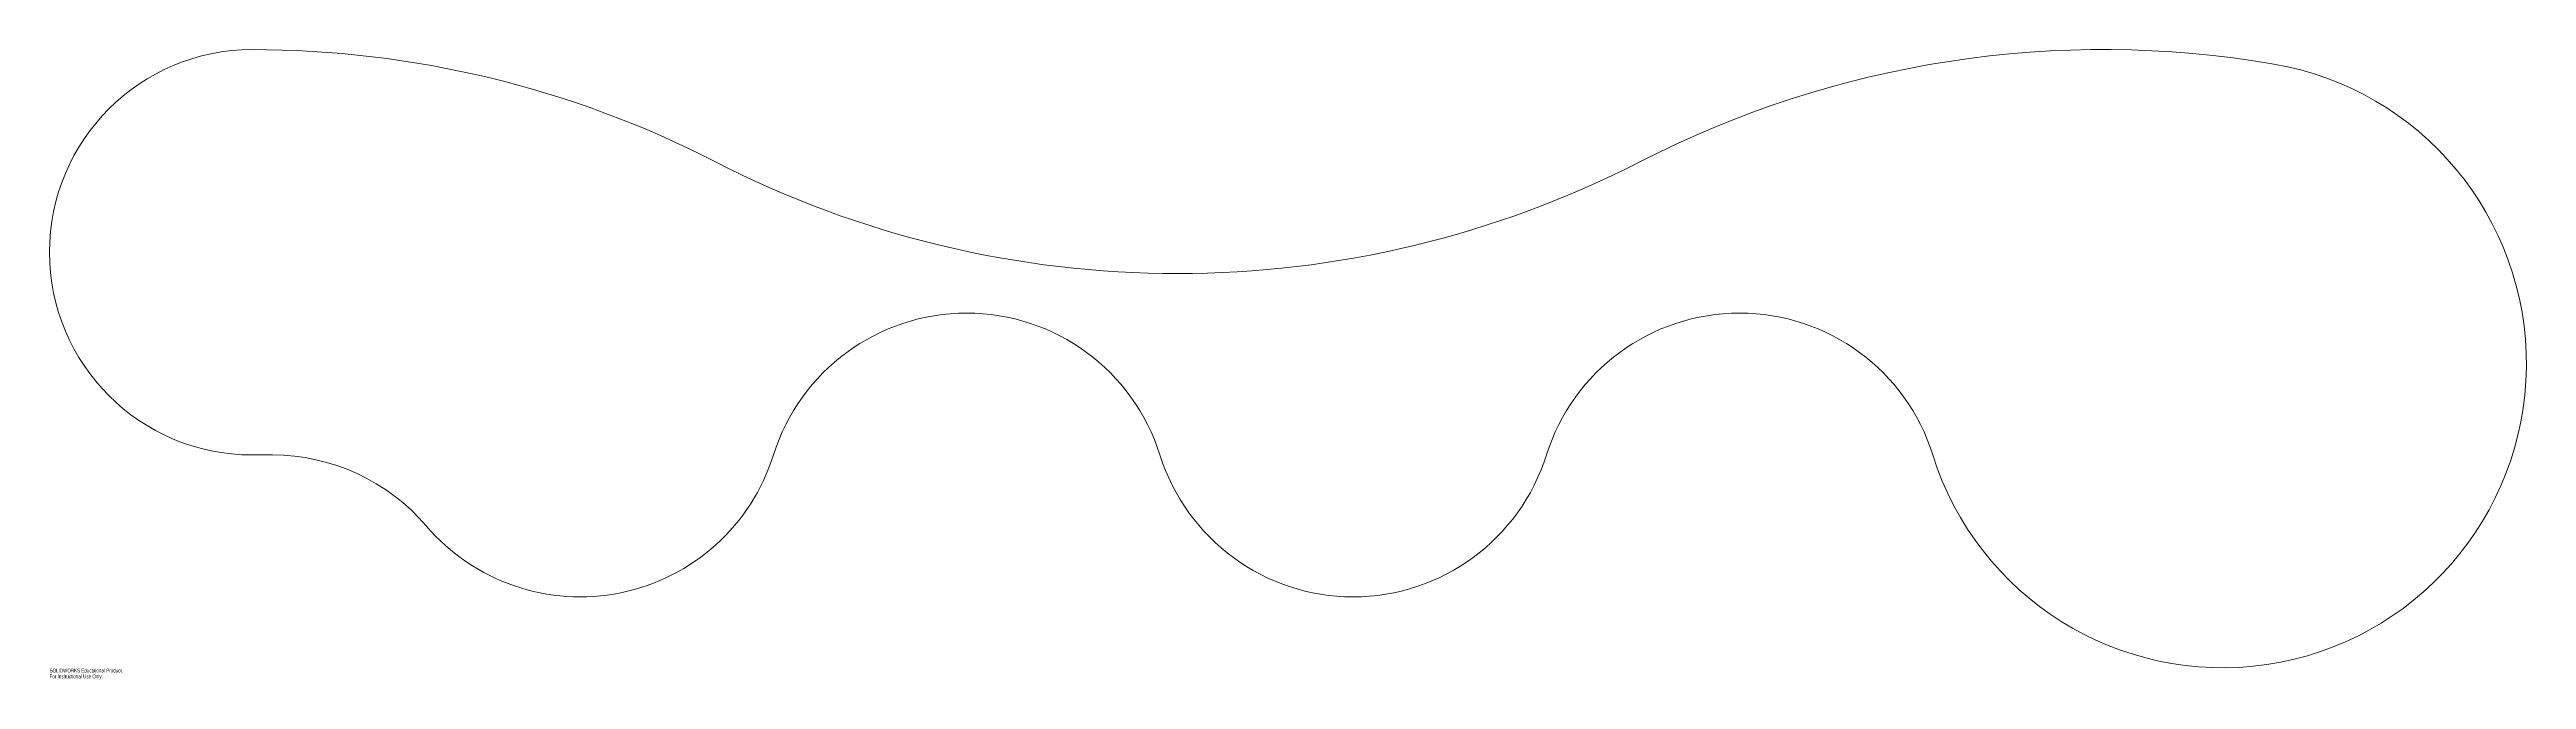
# Model space of a CAD drawing. Header units: inches. Extents: x -10 to 112, y -11 to 20.
import ezdxf

# ---------------------------------------------------------------- set-up
doc = ezdxf.new("R2010")
doc.units = ezdxf.units.IN
doc.header["$MEASUREMENT"] = 0
doc.styles.add('SLDTEXTSTYLE0', font='TXT', dxfattribs={"width": 0.7})

msp = doc.modelspace()

# ---------------------------------------------------------------- linework, layer by layer
at = {"color": 142, "linetype": 'Continuous', "lineweight": 0, "true_color": 0x0080c0}
msp.add_line((0, 0), (1, 0), dxfattribs=at)
for centre, radius, start, end in [((0, 10), 10, 90, 270), ((0, -30), 50, 62.81, 90), ((91.39, -30), 50, 80.3037, 117.19), ((97.28, 4.5), 15, 197.4576, 80.3037), ((45.69, 58.95), 50, 242.81, 297.19), ((35.28, -3), 10, 17.4576, 162.5424), ((73.44, -3), 10, 17.4576, 162.5424), ((16.2, 3), 10, 220.5416, 342.5424), ((54.36, 3), 10, 197.4576, 342.5424), ((1, -10), 10, 40.5416, 90)]:
    msp.add_arc(centre, radius, start, end, dxfattribs=at)

# ---------------------------------------------------------------- texts
at = {"color": 7, "linetype": 'Continuous', "char_height": 0.1903, "attachment_point": 1, "style": 'SLDTEXTSTYLE0'}
for s, insert in [('SOLIDWORKS Educational Product.', (-10, -10.54)), ('For Instructional Use Only.', (-10, -10.83))]:
    msp.add_mtext(s, dxfattribs=dict(at, insert=insert))

doc.saveas('drawing.dxf')
